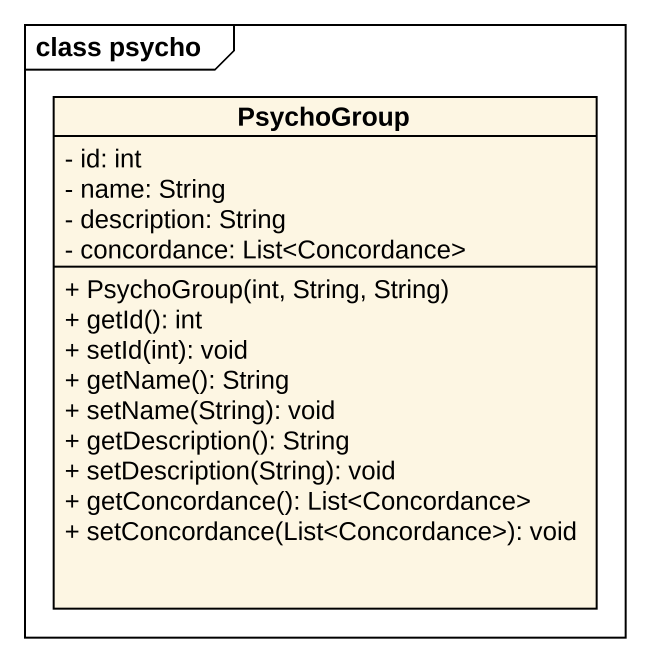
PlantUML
@startuml
mainframe class psycho
hide circle
hide empty members
skinparam classAttributeIconSize 0
class PsychoGroup {
  - id: int
  - name: String
  - description: String
  - concordance: List<Concordance>
  + PsychoGroup(int, String, String)
  + getId(): int
  + setId(int): void
  + getName(): String
  + setName(String): void
  + getDescription(): String
  + setDescription(String): void
  + getConcordance(): List<Concordance>
  + setConcordance(List<Concordance>): void
}
@enduml
